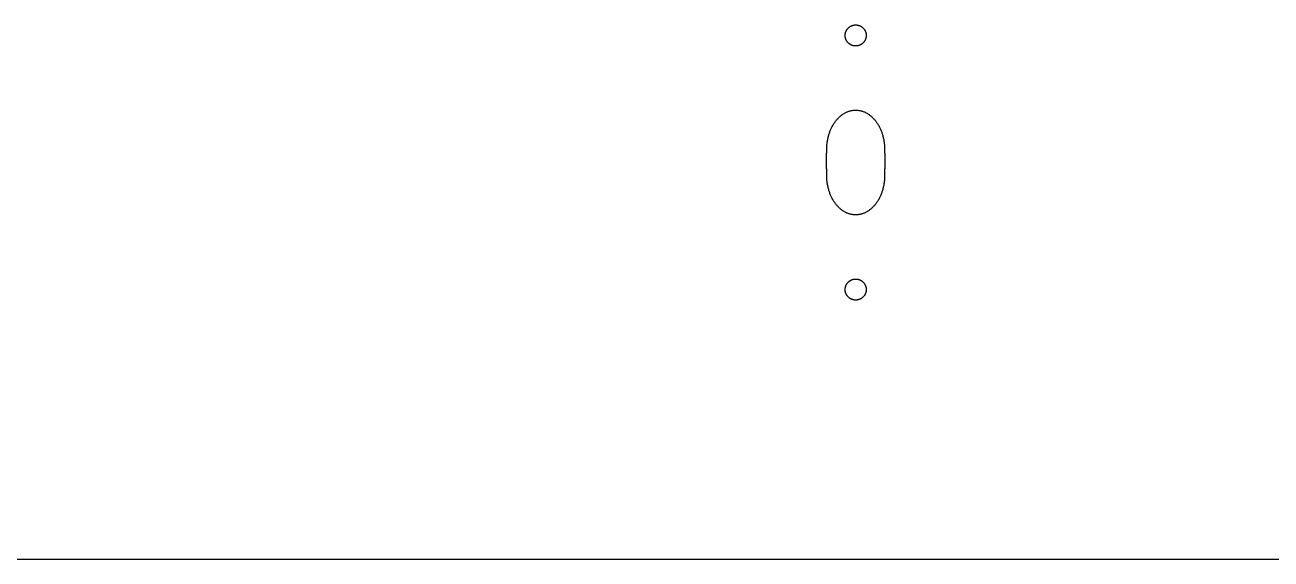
# Model space of a CAD drawing. Header units: metres. Extents: x 0 to 1373, y 0 to 400.
# Drawn here: x 686.5 to 1029.8, y 0 to 147.2 of the extents above; entities that cross this region are included whole.
import ezdxf

# ---------------------------------------------------------------- set-up
doc = ezdxf.new("R2010")
doc.units = ezdxf.units.M

msp = doc.modelspace()

# ---------------------------------------------------------------- linework, layer by layer
for p, q in [((912.433, 144.25), (912.434, 144.313)), ((912.434, 144.187), (912.433, 144.25)), ((912.434, 144.313), (912.436, 144.376)), ((912.436, 144.123), (912.434, 144.187)), ((912.436, 144.376), (912.439, 144.44)), ((912.439, 144.44), (912.444, 144.503)), ((912.444, 144.503), (912.45, 144.566)), ((912.45, 144.566), (912.458, 144.629)), ((912.458, 144.629), (912.467, 144.691)), ((912.467, 144.691), (912.477, 144.754)), ((912.477, 144.754), (912.489, 144.816)), ((912.489, 144.816), (912.502, 144.878)), ((912.502, 144.878), (912.516, 144.939)), ((912.516, 144.939), (912.532, 145.001)), ((912.532, 145.001), (912.549, 145.062)), ((912.549, 145.062), (912.567, 145.122)), ((912.567, 145.122), (912.587, 145.182)), ((912.587, 145.182), (912.608, 145.242)), ((912.608, 145.242), (912.63, 145.301)), ((912.63, 145.301), (912.654, 145.36)), ((912.654, 145.36), (912.679, 145.418)), ((912.679, 145.418), (912.705, 145.476)), ((912.705, 145.476), (912.732, 145.533)), ((912.732, 145.533), (912.761, 145.589)), ((912.761, 145.589), (912.791, 145.645)), ((912.791, 145.645), (912.822, 145.7)), ((912.822, 145.7), (912.854, 145.755)), ((912.854, 145.755), (912.887, 145.808)), ((912.887, 145.808), (912.922, 145.861)), ((912.922, 145.861), (912.958, 145.913)), ((912.958, 145.913), (912.995, 145.965)), ((912.995, 145.965), (913.032, 146.016)), ((913.032, 146.016), (913.072, 146.065)), ((913.072, 146.065), (913.112, 146.114)), ((913.112, 146.114), (913.153, 146.162)), ((913.153, 146.162), (913.195, 146.209)), ((913.195, 146.209), (913.238, 146.256)), ((913.238, 146.256), (913.283, 146.301)), ((913.283, 146.301), (913.328, 146.345)), ((913.328, 146.345), (913.374, 146.388)), ((913.374, 146.388), (913.421, 146.43)), ((913.421, 146.43), (913.469, 146.472)), ((913.469, 146.472), (913.518, 146.512)), ((913.518, 146.512), (913.568, 146.551)), ((913.568, 146.551), (913.618, 146.589)), ((913.618, 146.589), (913.67, 146.626)), ((913.67, 146.626), (913.722, 146.661)), ((913.722, 146.661), (913.775, 146.696)), ((913.775, 146.696), (913.829, 146.729)), ((913.829, 146.729), (913.883, 146.762)), ((913.883, 146.762), (913.938, 146.793)), ((913.938, 146.793), (913.994, 146.822)), ((913.994, 146.822), (914.051, 146.851)), ((914.051, 146.851), (914.108, 146.878)), ((914.108, 146.878), (914.165, 146.905)), ((914.165, 146.905), (914.224, 146.929)), ((914.224, 146.929), (914.282, 146.953)), ((914.282, 146.953), (914.341, 146.975)), ((914.341, 146.975), (914.401, 146.996)), ((914.401, 146.996), (914.461, 147.016)), ((914.461, 147.016), (914.522, 147.034)), ((914.522, 147.034), (914.583, 147.051)), ((914.583, 147.051), (914.644, 147.067)), ((914.644, 147.067), (914.706, 147.081)), ((914.706, 147.081), (914.768, 147.094)), ((914.768, 147.094), (914.83, 147.106)), ((914.83, 147.106), (914.892, 147.116)), ((914.892, 147.116), (914.955, 147.125)), ((914.955, 147.125), (915.018, 147.133)), ((915.018, 147.133), (915.081, 147.139)), ((915.081, 147.139), (915.144, 147.144)), ((915.144, 147.144), (915.207, 147.147)), ((915.207, 147.147), (915.27, 147.149)), ((915.27, 147.149), (915.333, 147.15)), ((915.333, 147.15), (915.397, 147.149)), ((915.397, 147.149), (915.46, 147.147)), ((915.46, 147.147), (915.523, 147.144)), ((915.523, 147.144), (915.586, 147.139)), ((915.586, 147.139), (915.649, 147.133)), ((915.649, 147.133), (915.712, 147.125)), ((915.712, 147.125), (915.775, 147.116)), ((915.775, 147.116), (915.837, 147.106)), ((915.837, 147.106), (915.899, 147.094)), ((915.899, 147.094), (915.961, 147.081)), ((915.961, 147.081), (916.023, 147.067)), ((916.023, 147.067), (916.084, 147.051)), ((916.084, 147.051), (916.145, 147.034)), ((916.145, 147.034), (916.205, 147.016)), ((916.205, 147.016), (916.266, 146.996)), ((916.266, 146.996), (916.325, 146.975)), ((916.325, 146.975), (916.384, 146.953)), ((916.384, 146.953), (916.443, 146.929)), ((916.443, 146.929), (916.501, 146.905)), ((916.501, 146.905), (916.559, 146.878)), ((916.559, 146.878), (916.616, 146.851)), ((916.616, 146.851), (916.672, 146.822)), ((916.672, 146.822), (916.728, 146.793)), ((916.728, 146.793), (916.783, 146.762)), ((916.783, 146.762), (916.838, 146.729)), ((916.838, 146.729), (916.892, 146.696)), ((916.892, 146.696), (916.945, 146.661)), ((916.945, 146.661), (916.997, 146.626)), ((916.997, 146.626), (917.048, 146.589)), ((917.048, 146.589), (917.099, 146.551)), ((917.099, 146.551), (917.149, 146.512)), ((917.149, 146.512), (917.198, 146.472)), ((917.198, 146.472), (917.246, 146.43)), ((917.246, 146.43), (917.293, 146.388)), ((917.293, 146.388), (917.339, 146.345)), ((917.339, 146.345), (917.384, 146.301)), ((917.384, 146.301), (917.428, 146.256)), ((917.428, 146.256), (917.472, 146.209)), ((917.472, 146.209), (917.514, 146.162)), ((917.514, 146.162), (917.555, 146.114)), ((917.555, 146.114), (917.595, 146.065)), ((917.595, 146.065), (917.634, 146.016)), ((917.634, 146.016), (917.672, 145.965)), ((917.672, 145.965), (917.709, 145.913)), ((917.709, 145.913), (917.745, 145.861)), ((917.745, 145.861), (917.779, 145.808)), ((917.779, 145.808), (917.813, 145.755)), ((917.813, 145.755), (917.845, 145.7)), ((917.845, 145.7), (917.876, 145.645)), ((917.876, 145.645), (917.906, 145.589)), ((917.906, 145.589), (917.934, 145.533)), ((917.934, 145.533), (917.962, 145.476)), ((917.962, 145.476), (917.988, 145.418)), ((917.988, 145.418), (918.013, 145.36)), ((918.013, 145.36), (918.036, 145.301)), ((918.036, 145.301), (918.059, 145.242)), ((918.059, 145.242), (918.08, 145.182)), ((918.08, 145.182), (918.099, 145.122)), ((918.099, 145.122), (918.118, 145.062)), ((918.118, 145.062), (918.135, 145.001)), ((918.135, 145.001), (918.15, 144.939)), ((918.15, 144.939), (918.165, 144.878)), ((918.165, 144.878), (918.178, 144.816)), ((918.178, 144.816), (918.189, 144.754)), ((918.189, 144.754), (918.2, 144.691)), ((918.2, 144.691), (918.209, 144.629)), ((918.209, 144.629), (918.216, 144.566)), ((918.216, 144.566), (918.222, 144.503)), ((918.222, 144.503), (918.227, 144.44)), ((918.227, 144.44), (918.231, 144.376)), ((918.231, 144.376), (918.233, 144.313)), ((918.233, 144.187), (918.231, 144.123)), ((918.233, 144.313), (918.234, 144.25)), ((918.234, 144.25), (918.233, 144.187)), ((912.439, 144.06), (912.436, 144.123)), ((912.444, 143.997), (912.439, 144.06)), ((912.45, 143.934), (912.444, 143.997)), ((912.458, 143.871), (912.45, 143.934)), ((912.467, 143.809), (912.458, 143.871)), ((912.477, 143.746), (912.467, 143.809)), ((912.489, 143.684), (912.477, 143.746)), ((912.502, 143.622), (912.489, 143.684)), ((912.516, 143.561), (912.502, 143.622)), ((912.532, 143.499), (912.516, 143.561)), ((912.549, 143.438), (912.532, 143.499)), ((912.567, 143.378), (912.549, 143.438)), ((912.587, 143.318), (912.567, 143.378)), ((912.608, 143.258), (912.587, 143.318)), ((912.63, 143.199), (912.608, 143.258)), ((912.654, 143.14), (912.63, 143.199)), ((912.679, 143.082), (912.654, 143.14)), ((912.705, 143.024), (912.679, 143.082)), ((912.732, 142.967), (912.705, 143.024)), ((912.761, 142.911), (912.732, 142.967)), ((912.791, 142.855), (912.761, 142.911)), ((912.822, 142.8), (912.791, 142.855)), ((912.854, 142.745), (912.822, 142.8)), ((912.887, 142.692), (912.854, 142.745)), ((912.922, 142.639), (912.887, 142.692)), ((912.958, 142.587), (912.922, 142.639)), ((912.995, 142.535), (912.958, 142.587)), ((913.032, 142.484), (912.995, 142.535)), ((913.072, 142.435), (913.032, 142.484)), ((913.112, 142.386), (913.072, 142.435)), ((913.153, 142.338), (913.112, 142.386)), ((913.195, 142.291), (913.153, 142.338)), ((913.238, 142.244), (913.195, 142.291)), ((913.283, 142.199), (913.238, 142.244)), ((913.328, 142.155), (913.283, 142.199)), ((913.374, 142.112), (913.328, 142.155)), ((913.421, 142.07), (913.374, 142.112)), ((913.469, 142.028), (913.421, 142.07)), ((913.518, 141.988), (913.469, 142.028)), ((913.568, 141.949), (913.518, 141.988)), ((913.618, 141.911), (913.568, 141.949)), ((913.67, 141.874), (913.618, 141.911)), ((913.722, 141.839), (913.67, 141.874)), ((913.775, 141.804), (913.722, 141.839)), ((913.829, 141.771), (913.775, 141.804)), ((913.883, 141.738), (913.829, 141.771)), ((913.938, 141.707), (913.883, 141.738)), ((913.994, 141.678), (913.938, 141.707)), ((914.051, 141.649), (913.994, 141.678)), ((914.108, 141.622), (914.051, 141.649)), ((914.165, 141.595), (914.108, 141.622)), ((914.224, 141.571), (914.165, 141.595)), ((914.282, 141.547), (914.224, 141.571)), ((914.341, 141.525), (914.282, 141.547)), ((914.401, 141.504), (914.341, 141.525)), ((914.461, 141.484), (914.401, 141.504)), ((914.522, 141.466), (914.461, 141.484)), ((914.583, 141.449), (914.522, 141.466)), ((914.644, 141.433), (914.583, 141.449)), ((914.706, 141.419), (914.644, 141.433)), ((914.768, 141.406), (914.706, 141.419)), ((914.83, 141.394), (914.768, 141.406)), ((914.892, 141.384), (914.83, 141.394)), ((914.955, 141.375), (914.892, 141.384)), ((915.018, 141.367), (914.955, 141.375)), ((915.081, 141.361), (915.018, 141.367)), ((915.144, 141.356), (915.081, 141.361)), ((915.207, 141.353), (915.144, 141.356)), ((915.27, 141.351), (915.207, 141.353)), ((915.333, 141.35), (915.27, 141.351)), ((915.397, 141.351), (915.333, 141.35)), ((915.46, 141.353), (915.397, 141.351)), ((915.523, 141.356), (915.46, 141.353)), ((915.586, 141.361), (915.523, 141.356)), ((915.649, 141.367), (915.586, 141.361)), ((915.712, 141.375), (915.649, 141.367)), ((915.775, 141.384), (915.712, 141.375)), ((915.837, 141.394), (915.775, 141.384)), ((915.899, 141.406), (915.837, 141.394)), ((915.961, 141.419), (915.899, 141.406)), ((916.023, 141.433), (915.961, 141.419)), ((916.084, 141.449), (916.023, 141.433)), ((916.145, 141.466), (916.084, 141.449)), ((916.205, 141.484), (916.145, 141.466)), ((916.266, 141.504), (916.205, 141.484)), ((916.325, 141.525), (916.266, 141.504)), ((916.384, 141.547), (916.325, 141.525)), ((916.443, 141.571), (916.384, 141.547)), ((916.501, 141.595), (916.443, 141.571)), ((916.559, 141.622), (916.501, 141.595)), ((916.616, 141.649), (916.559, 141.622)), ((916.672, 141.678), (916.616, 141.649)), ((916.728, 141.707), (916.672, 141.678)), ((916.783, 141.738), (916.728, 141.707)), ((916.838, 141.771), (916.783, 141.738)), ((916.892, 141.804), (916.838, 141.771)), ((916.945, 141.839), (916.892, 141.804)), ((916.997, 141.874), (916.945, 141.839)), ((917.048, 141.911), (916.997, 141.874)), ((917.099, 141.949), (917.048, 141.911)), ((917.149, 141.988), (917.099, 141.949)), ((917.198, 142.028), (917.149, 141.988)), ((917.246, 142.07), (917.198, 142.028)), ((917.293, 142.112), (917.246, 142.07)), ((917.339, 142.155), (917.293, 142.112)), ((917.384, 142.199), (917.339, 142.155)), ((917.428, 142.244), (917.384, 142.199)), ((917.472, 142.291), (917.428, 142.244)), ((917.514, 142.338), (917.472, 142.291)), ((917.555, 142.386), (917.514, 142.338)), ((917.595, 142.435), (917.555, 142.386)), ((917.634, 142.484), (917.595, 142.435)), ((917.672, 142.535), (917.634, 142.484)), ((917.709, 142.587), (917.672, 142.535)), ((917.745, 142.639), (917.709, 142.587)), ((917.779, 142.692), (917.745, 142.639)), ((917.813, 142.745), (917.779, 142.692)), ((917.845, 142.8), (917.813, 142.745)), ((917.876, 142.855), (917.845, 142.8)), ((917.906, 142.911), (917.876, 142.855)), ((917.934, 142.967), (917.906, 142.911)), ((917.962, 143.024), (917.934, 142.967)), ((917.988, 143.082), (917.962, 143.024)), ((918.013, 143.14), (917.988, 143.082)), ((918.036, 143.199), (918.013, 143.14)), ((918.059, 143.258), (918.036, 143.199)), ((918.08, 143.318), (918.059, 143.258)), ((918.099, 143.378), (918.08, 143.318)), ((918.118, 143.438), (918.099, 143.378)), ((918.135, 143.499), (918.118, 143.438)), ((918.15, 143.561), (918.135, 143.499)), ((918.165, 143.622), (918.15, 143.561)), ((918.178, 143.684), (918.165, 143.622)), ((918.189, 143.746), (918.178, 143.684)), ((918.2, 143.809), (918.189, 143.746)), ((918.209, 143.871), (918.2, 143.809)), ((918.216, 143.934), (918.209, 143.871)), ((918.222, 143.997), (918.216, 143.934)), ((918.227, 144.06), (918.222, 143.997)), ((918.231, 144.123), (918.227, 144.06)), ((914.119, 123.544), (914.292, 123.577)), ((914.292, 123.577), (914.465, 123.606)), ((914.465, 123.606), (914.638, 123.629)), ((914.638, 123.629), (914.811, 123.647)), ((914.811, 123.647), (914.985, 123.66)), ((914.985, 123.66), (915.159, 123.668)), ((915.159, 123.668), (915.333, 123.671)), ((915.333, 123.671), (915.507, 123.668)), ((915.507, 123.668), (915.681, 123.66)), ((915.681, 123.66), (915.855, 123.647)), ((915.855, 123.647), (916.029, 123.629)), ((916.029, 123.629), (916.202, 123.606)), ((916.202, 123.606), (916.375, 123.577)), ((916.375, 123.577), (916.547, 123.544)), ((909.45, 120.128), (909.569, 120.302)), ((909.569, 120.302), (909.69, 120.472)), ((909.69, 120.472), (909.815, 120.639)), ((909.815, 120.639), (909.942, 120.802)), ((909.942, 120.802), (910.071, 120.961)), ((910.071, 120.961), (910.204, 121.116)), ((910.204, 121.116), (910.338, 121.267)), ((910.338, 121.267), (910.475, 121.414)), ((910.475, 121.414), (910.614, 121.557)), ((910.614, 121.557), (910.756, 121.696)), ((910.756, 121.696), (910.9, 121.83)), ((910.9, 121.83), (911.045, 121.96)), ((911.045, 121.96), (911.193, 122.086)), ((911.193, 122.086), (911.343, 122.208)), ((911.343, 122.208), (911.495, 122.324)), ((911.495, 122.324), (911.648, 122.437)), ((911.648, 122.437), (911.804, 122.544)), ((911.804, 122.544), (911.961, 122.647)), ((911.961, 122.647), (912.119, 122.746)), ((912.119, 122.746), (912.279, 122.839)), ((912.279, 122.839), (912.441, 122.928)), ((912.441, 122.928), (912.604, 123.012)), ((912.604, 123.012), (912.768, 123.091)), ((912.768, 123.091), (912.934, 123.165)), ((912.934, 123.165), (913.1, 123.234)), ((913.1, 123.234), (913.268, 123.299)), ((913.268, 123.299), (913.436, 123.358)), ((913.436, 123.358), (913.606, 123.412)), ((913.606, 123.412), (913.776, 123.461)), ((913.776, 123.461), (913.948, 123.505)), ((913.948, 123.505), (914.119, 123.544)), ((916.547, 123.544), (916.719, 123.505)), ((916.719, 123.505), (916.89, 123.461)), ((916.89, 123.461), (917.061, 123.412)), ((917.061, 123.412), (917.23, 123.358)), ((917.23, 123.358), (917.399, 123.299)), ((917.399, 123.299), (917.567, 123.234)), ((917.567, 123.234), (917.733, 123.165)), ((917.733, 123.165), (917.899, 123.091)), ((917.899, 123.091), (918.063, 123.012)), ((918.063, 123.012), (918.226, 122.928)), ((918.226, 122.928), (918.387, 122.839)), ((918.387, 122.839), (918.547, 122.746)), ((918.547, 122.746), (918.706, 122.647)), ((918.706, 122.647), (918.863, 122.544)), ((918.863, 122.544), (919.018, 122.437)), ((919.018, 122.437), (919.172, 122.324)), ((919.172, 122.324), (919.324, 122.208)), ((919.324, 122.208), (919.473, 122.086)), ((919.473, 122.086), (919.621, 121.96)), ((919.621, 121.96), (919.767, 121.83)), ((919.767, 121.83), (919.911, 121.696)), ((919.911, 121.696), (920.052, 121.557)), ((920.052, 121.557), (920.192, 121.414)), ((920.192, 121.414), (920.328, 121.267)), ((920.328, 121.267), (920.463, 121.116)), ((920.463, 121.116), (920.595, 120.961)), ((920.595, 120.961), (920.725, 120.802)), ((920.725, 120.802), (920.852, 120.639)), ((920.852, 120.639), (920.976, 120.472)), ((920.976, 120.472), (921.098, 120.302)), ((921.098, 120.302), (921.217, 120.128)), ((907.882, 116.659), (907.895, 116.708)), ((907.895, 116.708), (907.96, 116.929)), ((907.96, 116.929), (908.029, 117.148)), ((908.029, 117.148), (908.101, 117.365)), ((908.101, 117.365), (908.139, 117.475)), ((908.139, 117.475), (908.152, 117.511)), ((908.152, 117.511), (908.176, 117.58)), ((908.176, 117.58), (908.255, 117.793)), ((908.255, 117.793), (908.337, 118.003)), ((908.337, 118.003), (908.422, 118.21)), ((908.422, 118.21), (908.511, 118.415)), ((908.511, 118.415), (908.603, 118.618)), ((908.603, 118.618), (908.698, 118.817)), ((908.698, 118.817), (908.782, 118.985)), ((908.782, 118.985), (908.796, 119.014)), ((908.796, 119.014), (908.898, 119.207)), ((908.898, 119.207), (909.002, 119.398)), ((909.002, 119.398), (909.109, 119.585)), ((909.109, 119.585), (909.22, 119.77)), ((909.22, 119.77), (909.333, 119.95)), ((909.333, 119.95), (909.45, 120.128)), ((921.217, 120.128), (921.333, 119.95)), ((921.333, 119.95), (921.447, 119.77)), ((921.447, 119.77), (921.557, 119.585)), ((921.557, 119.585), (921.665, 119.398)), ((921.665, 119.398), (921.769, 119.207)), ((921.769, 119.207), (921.871, 119.014)), ((921.871, 119.014), (921.969, 118.817)), ((921.969, 118.817), (922.064, 118.618)), ((922.064, 118.618), (922.127, 118.478)), ((922.127, 118.478), (922.156, 118.415)), ((922.156, 118.415), (922.245, 118.21)), ((922.245, 118.21), (922.33, 118.003)), ((922.33, 118.003), (922.412, 117.793)), ((922.412, 117.793), (922.418, 117.776)), ((922.418, 117.776), (922.491, 117.58)), ((922.491, 117.58), (922.566, 117.365)), ((922.566, 117.365), (922.638, 117.148)), ((922.638, 117.148), (922.706, 116.929)), ((922.706, 116.929), (922.771, 116.708)), ((922.771, 116.708), (922.833, 116.485)), ((907.36, 113.226), (907.37, 113.464)), ((907.37, 113.464), (907.371, 113.482)), ((907.371, 113.482), (907.383, 113.702)), ((907.383, 113.702), (907.4, 113.939)), ((907.4, 113.939), (907.421, 114.175)), ((907.421, 114.175), (907.446, 114.411)), ((907.446, 114.411), (907.474, 114.646)), ((907.474, 114.646), (907.506, 114.881)), ((907.506, 114.881), (907.542, 115.114)), ((907.542, 115.114), (907.582, 115.346)), ((907.582, 115.346), (907.625, 115.576)), ((907.625, 115.576), (907.672, 115.806)), ((907.672, 115.806), (907.722, 116.034)), ((907.722, 116.034), (907.776, 116.26)), ((907.776, 116.26), (907.834, 116.485)), ((907.834, 116.485), (907.882, 116.659)), ((922.833, 116.485), (922.89, 116.26)), ((922.89, 116.26), (922.944, 116.034)), ((922.944, 116.034), (922.995, 115.806)), ((922.995, 115.806), (923.042, 115.576)), ((923.042, 115.576), (923.085, 115.346)), ((923.085, 115.346), (923.125, 115.114)), ((923.125, 115.114), (923.16, 114.881)), ((923.16, 114.881), (923.193, 114.646)), ((923.193, 114.646), (923.221, 114.411)), ((923.221, 114.411), (923.246, 114.175)), ((923.246, 114.175), (923.266, 113.939)), ((923.266, 113.939), (923.283, 113.702)), ((923.283, 113.702), (923.297, 113.464)), ((923.297, 113.464), (923.306, 113.226)), ((907.333, 111.825), (907.353, 111.912)), ((907.333, 107.529), (907.333, 111.825)), ((907.353, 112.75), (907.355, 112.988)), ((907.353, 111.912), (907.353, 112.75)), ((907.355, 112.988), (907.36, 113.226)), ((923.306, 113.226), (923.312, 112.988)), ((923.312, 112.988), (923.314, 112.75)), ((923.314, 112.75), (923.314, 111.912)), ((923.314, 111.912), (923.333, 111.825)), ((923.333, 111.825), (923.333, 107.529)), ((907.353, 107.441), (907.333, 107.529)), ((907.353, 105.75), (907.353, 107.441)), ((923.333, 107.529), (923.314, 107.441)), ((923.314, 107.441), (923.314, 105.75)), ((907.355, 105.512), (907.353, 105.75)), ((907.36, 105.274), (907.355, 105.512)), ((907.37, 105.036), (907.36, 105.274)), ((907.383, 104.798), (907.37, 105.036)), ((907.4, 104.561), (907.383, 104.798)), ((907.421, 104.325), (907.4, 104.561)), ((907.446, 104.089), (907.421, 104.325)), ((907.474, 103.854), (907.446, 104.089)), ((907.506, 103.619), (907.474, 103.854)), ((907.542, 103.386), (907.506, 103.619)), ((907.582, 103.154), (907.542, 103.386)), ((907.625, 102.924), (907.582, 103.154)), ((923.085, 103.154), (923.042, 102.924)), ((923.125, 103.386), (923.085, 103.154)), ((923.16, 103.619), (923.125, 103.386)), ((923.193, 103.854), (923.16, 103.619)), ((923.221, 104.089), (923.193, 103.854)), ((923.231, 104.184), (923.221, 104.089)), ((923.246, 104.325), (923.231, 104.184)), ((923.266, 104.561), (923.246, 104.325)), ((923.283, 104.798), (923.266, 104.561)), ((923.297, 105.036), (923.283, 104.798)), ((923.306, 105.274), (923.297, 105.036)), ((923.312, 105.512), (923.306, 105.274)), ((923.314, 105.75), (923.312, 105.512)), ((907.672, 102.694), (907.625, 102.924)), ((907.722, 102.466), (907.672, 102.694)), ((907.776, 102.24), (907.722, 102.466)), ((907.834, 102.015), (907.776, 102.24)), ((907.895, 101.792), (907.834, 102.015)), ((907.96, 101.571), (907.895, 101.792)), ((908.029, 101.352), (907.96, 101.571)), ((908.101, 101.135), (908.029, 101.352)), ((908.176, 100.92), (908.101, 101.135)), ((908.255, 100.707), (908.176, 100.92)), ((908.337, 100.497), (908.255, 100.707)), ((908.422, 100.29), (908.337, 100.497)), ((908.511, 100.085), (908.422, 100.29)), ((908.603, 99.8823), (908.511, 100.085)), ((908.698, 99.6828), (908.603, 99.8823)), ((908.796, 99.4862), (908.698, 99.6828)), ((921.969, 99.6828), (921.871, 99.4862)), ((922.064, 99.8823), (921.969, 99.6828)), ((922.156, 100.085), (922.064, 99.8823)), ((922.245, 100.29), (922.156, 100.085)), ((922.33, 100.497), (922.245, 100.29)), ((922.412, 100.707), (922.33, 100.497)), ((922.491, 100.92), (922.412, 100.707)), ((922.566, 101.135), (922.491, 100.92)), ((922.638, 101.352), (922.566, 101.135)), ((922.706, 101.571), (922.638, 101.352)), ((922.771, 101.792), (922.706, 101.571)), ((922.833, 102.015), (922.771, 101.792)), ((922.89, 102.24), (922.833, 102.015)), ((922.944, 102.466), (922.89, 102.24)), ((922.995, 102.694), (922.944, 102.466)), ((923.042, 102.924), (922.995, 102.694)), ((908.898, 99.2925), (908.796, 99.4862)), ((909.002, 99.1019), (908.898, 99.2925)), ((909.109, 98.9145), (909.002, 99.1019)), ((909.22, 98.7303), (909.109, 98.9145)), ((909.333, 98.5495), (909.22, 98.7303)), ((909.45, 98.3721), (909.333, 98.5495)), ((909.569, 98.1982), (909.45, 98.3721)), ((909.69, 98.0279), (909.569, 98.1982)), ((909.815, 97.8613), (909.69, 98.0279)), ((909.942, 97.6985), (909.815, 97.8613)), ((910.071, 97.5394), (909.942, 97.6985)), ((910.204, 97.3843), (910.071, 97.5394)), ((910.338, 97.2332), (910.204, 97.3843)), ((910.475, 97.0861), (910.338, 97.2332)), ((910.614, 96.9431), (910.475, 97.0861)), ((910.756, 96.8043), (910.614, 96.9431)), ((910.9, 96.6698), (910.756, 96.8043)), ((911.045, 96.5396), (910.9, 96.6698)), ((911.193, 96.4138), (911.045, 96.5396)), ((911.343, 96.2924), (911.193, 96.4138)), ((911.495, 96.1756), (911.343, 96.2924)), ((911.648, 96.0633), (911.495, 96.1756)), ((919.172, 96.1756), (919.018, 96.0633)), ((919.324, 96.2924), (919.172, 96.1756)), ((919.473, 96.4138), (919.324, 96.2924)), ((919.621, 96.5396), (919.473, 96.4138)), ((919.767, 96.6698), (919.621, 96.5396)), ((919.911, 96.8043), (919.767, 96.6698)), ((920.052, 96.9431), (919.911, 96.8043)), ((920.192, 97.0861), (920.052, 96.9431)), ((920.328, 97.2332), (920.192, 97.0861)), ((920.463, 97.3843), (920.328, 97.2332)), ((920.595, 97.5394), (920.463, 97.3843)), ((920.725, 97.6985), (920.595, 97.5394)), ((920.852, 97.8613), (920.725, 97.6985)), ((920.976, 98.0279), (920.852, 97.8613)), ((921.098, 98.1982), (920.976, 98.0279)), ((921.217, 98.3721), (921.098, 98.1982)), ((921.333, 98.5495), (921.217, 98.3721)), ((921.447, 98.7303), (921.333, 98.5495)), ((921.557, 98.9145), (921.447, 98.7303)), ((921.665, 99.1019), (921.557, 98.9145)), ((921.769, 99.2925), (921.665, 99.1019)), ((921.871, 99.4862), (921.769, 99.2925)), ((911.804, 95.9556), (911.648, 96.0633)), ((911.961, 95.8525), (911.804, 95.9556)), ((912.119, 95.7542), (911.961, 95.8525)), ((912.279, 95.6606), (912.119, 95.7542)), ((912.441, 95.5719), (912.279, 95.6606)), ((912.604, 95.4879), (912.441, 95.5719)), ((912.768, 95.4089), (912.604, 95.4879)), ((912.934, 95.3348), (912.768, 95.4089)), ((913.1, 95.2656), (912.934, 95.3348)), ((913.268, 95.2015), (913.1, 95.2656)), ((913.436, 95.1423), (913.268, 95.2015)), ((913.606, 95.0882), (913.436, 95.1423)), ((913.776, 95.0392), (913.606, 95.0882)), ((913.948, 94.9953), (913.776, 95.0392)), ((914.119, 94.9565), (913.948, 94.9953)), ((914.292, 94.9228), (914.119, 94.9565)), ((914.465, 94.8943), (914.292, 94.9228)), ((914.638, 94.8709), (914.465, 94.8943)), ((914.811, 94.8527), (914.638, 94.8709)), ((914.985, 94.8397), (914.811, 94.8527)), ((915.159, 94.8319), (914.985, 94.8397)), ((915.333, 94.8293), (915.159, 94.8319)), ((915.507, 94.8319), (915.333, 94.8293)), ((915.681, 94.8397), (915.507, 94.8319)), ((915.855, 94.8527), (915.681, 94.8397)), ((916.029, 94.8709), (915.855, 94.8527)), ((916.202, 94.8943), (916.029, 94.8709)), ((916.375, 94.9228), (916.202, 94.8943)), ((916.547, 94.9565), (916.375, 94.9228)), ((916.719, 94.9953), (916.547, 94.9565)), ((916.89, 95.0392), (916.719, 94.9953)), ((917.061, 95.0882), (916.89, 95.0392)), ((917.23, 95.1423), (917.061, 95.0882)), ((917.399, 95.2015), (917.23, 95.1423)), ((917.567, 95.2656), (917.399, 95.2015)), ((917.733, 95.3348), (917.567, 95.2656)), ((917.899, 95.4089), (917.733, 95.3348)), ((918.063, 95.4879), (917.899, 95.4089)), ((918.226, 95.5719), (918.063, 95.4879)), ((918.387, 95.6606), (918.226, 95.5719)), ((918.547, 95.7542), (918.387, 95.6606)), ((918.706, 95.8525), (918.547, 95.7542)), ((918.863, 95.9556), (918.706, 95.8525)), ((919.018, 96.0633), (918.863, 95.9556)), ((912.705, 75.4757), (912.732, 75.5327)), ((912.732, 75.5327), (912.761, 75.5891)), ((912.761, 75.5891), (912.791, 75.6449)), ((912.791, 75.6449), (912.822, 75.7001)), ((912.822, 75.7001), (912.854, 75.7545)), ((912.854, 75.7545), (912.887, 75.8083)), ((912.887, 75.8083), (912.922, 75.8613)), ((912.922, 75.8613), (912.958, 75.9135)), ((912.958, 75.9135), (912.995, 75.9649)), ((912.995, 75.9649), (913.032, 76.0155)), ((913.032, 76.0155), (913.072, 76.0653)), ((913.072, 76.0653), (913.112, 76.1142)), ((913.112, 76.1142), (913.153, 76.1622)), ((913.153, 76.1622), (913.195, 76.2093)), ((913.195, 76.2093), (913.238, 76.2555)), ((913.238, 76.2555), (913.283, 76.3007)), ((913.283, 76.3007), (913.328, 76.345)), ((913.328, 76.345), (913.374, 76.3882)), ((913.374, 76.3882), (913.421, 76.4305)), ((913.421, 76.4305), (913.469, 76.4717)), ((913.469, 76.4717), (913.518, 76.5118)), ((913.518, 76.5118), (913.568, 76.5509)), ((913.568, 76.5509), (913.618, 76.5888)), ((913.618, 76.5888), (913.67, 76.6257)), ((913.67, 76.6257), (913.722, 76.6614)), ((913.722, 76.6614), (913.775, 76.696)), ((913.775, 76.696), (913.829, 76.7294)), ((913.829, 76.7294), (913.883, 76.7616)), ((913.883, 76.7616), (913.938, 76.7926)), ((913.938, 76.7926), (913.994, 76.8225)), ((913.994, 76.8225), (914.051, 76.8511)), ((914.051, 76.8511), (914.108, 76.8784)), ((914.108, 76.8784), (914.165, 76.9046)), ((914.165, 76.9046), (914.224, 76.9294)), ((914.224, 76.9294), (914.282, 76.953)), ((914.282, 76.953), (914.341, 76.9753)), ((914.341, 76.9753), (914.401, 76.9963)), ((914.401, 76.9963), (914.461, 77.0159)), ((914.461, 77.0159), (914.522, 77.0343)), ((914.522, 77.0343), (914.583, 77.0513)), ((914.583, 77.0513), (914.644, 77.0671)), ((914.644, 77.0671), (914.706, 77.0814)), ((914.706, 77.0814), (914.768, 77.0944)), ((914.768, 77.0944), (914.83, 77.1061)), ((914.83, 77.1061), (914.892, 77.1164)), ((914.892, 77.1164), (914.955, 77.1254)), ((914.955, 77.1254), (915.018, 77.1329)), ((915.018, 77.1329), (915.081, 77.1391)), ((915.081, 77.1391), (915.144, 77.144)), ((915.144, 77.144), (915.207, 77.1474)), ((915.207, 77.1474), (915.27, 77.1495)), ((915.27, 77.1495), (915.333, 77.1502)), ((915.333, 77.1502), (915.397, 77.1495)), ((915.397, 77.1495), (915.46, 77.1474)), ((915.46, 77.1474), (915.523, 77.144)), ((915.523, 77.144), (915.586, 77.1391)), ((915.586, 77.1391), (915.649, 77.1329)), ((915.649, 77.1329), (915.712, 77.1254)), ((915.712, 77.1254), (915.775, 77.1164)), ((915.775, 77.1164), (915.837, 77.1061)), ((915.837, 77.1061), (915.899, 77.0944)), ((915.899, 77.0944), (915.961, 77.0814)), ((915.961, 77.0814), (916.023, 77.0671)), ((916.023, 77.0671), (916.084, 77.0513)), ((916.084, 77.0513), (916.145, 77.0343)), ((916.145, 77.0343), (916.205, 77.0159)), ((916.205, 77.0159), (916.266, 76.9963)), ((916.266, 76.9963), (916.325, 76.9753)), ((916.325, 76.9753), (916.384, 76.953)), ((916.384, 76.953), (916.443, 76.9294)), ((916.443, 76.9294), (916.501, 76.9046)), ((916.501, 76.9046), (916.559, 76.8784)), ((916.559, 76.8784), (916.616, 76.8511)), ((916.616, 76.8511), (916.672, 76.8225)), ((916.672, 76.8225), (916.728, 76.7926)), ((916.728, 76.7926), (916.783, 76.7616)), ((916.783, 76.7616), (916.838, 76.7294)), ((916.838, 76.7294), (916.892, 76.696)), ((916.892, 76.696), (916.945, 76.6614)), ((916.945, 76.6614), (916.997, 76.6257)), ((916.997, 76.6257), (917.048, 76.5888)), ((917.048, 76.5888), (917.099, 76.5509)), ((917.099, 76.5509), (917.149, 76.5118)), ((917.149, 76.5118), (917.198, 76.4717)), ((917.198, 76.4717), (917.246, 76.4305)), ((917.246, 76.4305), (917.293, 76.3882)), ((917.293, 76.3882), (917.339, 76.345)), ((917.339, 76.345), (917.384, 76.3007)), ((917.384, 76.3007), (917.428, 76.2555)), ((917.428, 76.2555), (917.472, 76.2093)), ((917.472, 76.2093), (917.514, 76.1622)), ((917.514, 76.1622), (917.555, 76.1142)), ((917.555, 76.1142), (917.595, 76.0653)), ((917.595, 76.0653), (917.634, 76.0155)), ((917.634, 76.0155), (917.672, 75.9649)), ((917.672, 75.9649), (917.709, 75.9135)), ((917.709, 75.9135), (917.745, 75.8613)), ((917.745, 75.8613), (917.779, 75.8083)), ((917.779, 75.8083), (917.813, 75.7545)), ((917.813, 75.7545), (917.845, 75.7001)), ((917.845, 75.7001), (917.876, 75.6449)), ((917.876, 75.6449), (917.906, 75.5891)), ((917.906, 75.5891), (917.934, 75.5327)), ((917.934, 75.5327), (917.962, 75.4757)), ((912.433, 74.25), (912.434, 74.3133)), ((912.434, 74.1867), (912.433, 74.25)), ((912.434, 74.3133), (912.436, 74.3765)), ((912.436, 74.1235), (912.434, 74.1867)), ((912.436, 74.3765), (912.439, 74.4397)), ((912.439, 74.0603), (912.436, 74.1235)), ((912.439, 74.4397), (912.444, 74.5028)), ((912.444, 73.9972), (912.439, 74.0603)), ((912.444, 74.5028), (912.45, 74.5657)), ((912.45, 73.9343), (912.444, 73.9972)), ((912.45, 74.5657), (912.458, 74.6285)), ((912.458, 73.8714), (912.45, 73.9343)), ((912.458, 74.6285), (912.467, 74.6912)), ((912.467, 73.8088), (912.458, 73.8714)), ((912.467, 74.6912), (912.477, 74.7536)), ((912.477, 73.7464), (912.467, 73.8088)), ((912.477, 74.7536), (912.489, 74.8158)), ((912.489, 73.6842), (912.477, 73.7464)), ((912.489, 74.8158), (912.502, 74.8777)), ((912.502, 73.6223), (912.489, 73.6842)), ((912.502, 74.8777), (912.516, 74.9393)), ((912.516, 73.5607), (912.502, 73.6223)), ((912.516, 74.9393), (912.532, 75.0006)), ((912.532, 73.4994), (912.516, 73.5607)), ((912.532, 75.0006), (912.549, 75.0616)), ((912.549, 73.4384), (912.532, 73.4994)), ((912.549, 75.0616), (912.567, 75.1221)), ((912.567, 73.3779), (912.549, 73.4384)), ((912.567, 75.1221), (912.587, 75.1822)), ((912.587, 73.3178), (912.567, 73.3779)), ((912.587, 75.1822), (912.608, 75.2419)), ((912.608, 73.2581), (912.587, 73.3178)), ((912.608, 75.2419), (912.63, 75.3011)), ((912.63, 73.1989), (912.608, 73.2581)), ((912.63, 75.3011), (912.654, 75.3598)), ((912.654, 73.1402), (912.63, 73.1989)), ((912.654, 75.3598), (912.679, 75.418)), ((912.679, 73.082), (912.654, 73.1402)), ((912.679, 75.418), (912.705, 75.4757)), ((912.705, 73.0243), (912.679, 73.082)), ((912.732, 72.9673), (912.705, 73.0243)), ((912.761, 72.9108), (912.732, 72.9673)), ((912.791, 72.855), (912.761, 72.9108)), ((912.822, 72.7999), (912.791, 72.855)), ((912.854, 72.7455), (912.822, 72.7999)), ((912.887, 72.6917), (912.854, 72.7455)), ((912.922, 72.6387), (912.887, 72.6917)), ((912.958, 72.5865), (912.922, 72.6387)), ((912.995, 72.5351), (912.958, 72.5865)), ((913.032, 72.4845), (912.995, 72.5351)), ((913.072, 72.4347), (913.032, 72.4845)), ((913.112, 72.3858), (913.072, 72.4347)), ((913.153, 72.3378), (913.112, 72.3858)), ((913.195, 72.2907), (913.153, 72.3378)), ((913.238, 72.2445), (913.195, 72.2907)), ((913.283, 72.1993), (913.238, 72.2445)), ((913.328, 72.155), (913.283, 72.1993)), ((913.374, 72.1118), (913.328, 72.155)), ((913.421, 72.0695), (913.374, 72.1118)), ((917.293, 72.1118), (917.246, 72.0695)), ((917.339, 72.155), (917.293, 72.1118)), ((917.384, 72.1993), (917.339, 72.155)), ((917.428, 72.2445), (917.384, 72.1993)), ((917.472, 72.2907), (917.428, 72.2445)), ((917.514, 72.3378), (917.472, 72.2907)), ((917.555, 72.3858), (917.514, 72.3378)), ((917.595, 72.4347), (917.555, 72.3858)), ((917.634, 72.4845), (917.595, 72.4347)), ((917.672, 72.5351), (917.634, 72.4845)), ((917.709, 72.5865), (917.672, 72.5351)), ((917.745, 72.6387), (917.709, 72.5865)), ((917.779, 72.6917), (917.745, 72.6387)), ((917.813, 72.7455), (917.779, 72.6917)), ((917.845, 72.7999), (917.813, 72.7455)), ((917.876, 72.855), (917.845, 72.7999)), ((917.906, 72.9108), (917.876, 72.855)), ((917.934, 72.9673), (917.906, 72.9108)), ((917.962, 73.0243), (917.934, 72.9673)), ((917.962, 75.4757), (917.988, 75.418)), ((917.988, 73.082), (917.962, 73.0243)), ((917.988, 75.418), (918.013, 75.3598)), ((918.013, 73.1402), (917.988, 73.082)), ((918.013, 75.3598), (918.036, 75.3011)), ((918.036, 73.1989), (918.013, 73.1402)), ((918.036, 75.3011), (918.059, 75.2419)), ((918.059, 73.2581), (918.036, 73.1989)), ((918.059, 75.2419), (918.08, 75.1822)), ((918.08, 73.3178), (918.059, 73.2581)), ((918.08, 75.1822), (918.099, 75.1221)), ((918.099, 73.3779), (918.08, 73.3178)), ((918.099, 75.1221), (918.118, 75.0616)), ((918.118, 73.4384), (918.099, 73.3779)), ((918.118, 75.0616), (918.135, 75.0006)), ((918.135, 73.4994), (918.118, 73.4384)), ((918.135, 75.0006), (918.15, 74.9393)), ((918.15, 73.5607), (918.135, 73.4994)), ((918.15, 74.9393), (918.165, 74.8777)), ((918.165, 73.6223), (918.15, 73.5607)), ((918.165, 74.8777), (918.178, 74.8158)), ((918.178, 73.6842), (918.165, 73.6223)), ((918.178, 74.8158), (918.189, 74.7536)), ((918.189, 73.7464), (918.178, 73.6842)), ((918.189, 74.7536), (918.2, 74.6912)), ((918.2, 73.8088), (918.189, 73.7464)), ((918.2, 74.6912), (918.209, 74.6285)), ((918.209, 73.8714), (918.2, 73.8088)), ((918.209, 74.6285), (918.216, 74.5657)), ((918.216, 73.9343), (918.209, 73.8714)), ((918.216, 74.5657), (918.222, 74.5028)), ((918.222, 73.9972), (918.216, 73.9343)), ((918.222, 74.5028), (918.227, 74.4397)), ((918.227, 74.0603), (918.222, 73.9972)), ((918.227, 74.4397), (918.231, 74.3765)), ((918.231, 74.1235), (918.227, 74.0603)), ((918.231, 74.3765), (918.233, 74.3133)), ((918.233, 74.1867), (918.231, 74.1235)), ((918.233, 74.3133), (918.234, 74.25)), ((918.234, 74.25), (918.233, 74.1867)), ((913.469, 72.0283), (913.421, 72.0695)), ((913.518, 71.9882), (913.469, 72.0283)), ((913.568, 71.9491), (913.518, 71.9882)), ((913.618, 71.9112), (913.568, 71.9491)), ((913.67, 71.8743), (913.618, 71.9112)), ((913.722, 71.8386), (913.67, 71.8743)), ((913.775, 71.804), (913.722, 71.8386)), ((913.829, 71.7706), (913.775, 71.804)), ((913.883, 71.7384), (913.829, 71.7706)), ((913.938, 71.7073), (913.883, 71.7384)), ((913.994, 71.6775), (913.938, 71.7073)), ((914.051, 71.6489), (913.994, 71.6775)), ((914.108, 71.6216), (914.051, 71.6489)), ((914.165, 71.5954), (914.108, 71.6216)), ((914.224, 71.5706), (914.165, 71.5954)), ((914.282, 71.547), (914.224, 71.5706)), ((914.341, 71.5247), (914.282, 71.547)), ((914.401, 71.5037), (914.341, 71.5247)), ((914.461, 71.4841), (914.401, 71.5037)), ((914.522, 71.4657), (914.461, 71.4841)), ((914.583, 71.4486), (914.522, 71.4657)), ((914.644, 71.4329), (914.583, 71.4486)), ((914.706, 71.4186), (914.644, 71.4329)), ((914.768, 71.4055), (914.706, 71.4186)), ((914.83, 71.3939), (914.768, 71.4055)), ((914.892, 71.3836), (914.83, 71.3939)), ((914.955, 71.3746), (914.892, 71.3836)), ((915.018, 71.3671), (914.955, 71.3746)), ((915.081, 71.3609), (915.018, 71.3671)), ((915.144, 71.356), (915.081, 71.3609)), ((915.207, 71.3526), (915.144, 71.356)), ((915.27, 71.3505), (915.207, 71.3526)), ((915.333, 71.3498), (915.27, 71.3505)), ((915.397, 71.3505), (915.333, 71.3498)), ((915.46, 71.3526), (915.397, 71.3505)), ((915.523, 71.356), (915.46, 71.3526)), ((915.586, 71.3609), (915.523, 71.356)), ((915.649, 71.3671), (915.586, 71.3609)), ((915.712, 71.3746), (915.649, 71.3671)), ((915.775, 71.3836), (915.712, 71.3746)), ((915.837, 71.3939), (915.775, 71.3836)), ((915.899, 71.4055), (915.837, 71.3939)), ((915.961, 71.4186), (915.899, 71.4055)), ((916.023, 71.4329), (915.961, 71.4186)), ((916.084, 71.4486), (916.023, 71.4329)), ((916.145, 71.4657), (916.084, 71.4486)), ((916.205, 71.4841), (916.145, 71.4657)), ((916.266, 71.5037), (916.205, 71.4841)), ((916.325, 71.5247), (916.266, 71.5037)), ((916.384, 71.547), (916.325, 71.5247)), ((916.443, 71.5706), (916.384, 71.547)), ((916.501, 71.5954), (916.443, 71.5706)), ((916.559, 71.6216), (916.501, 71.5954)), ((916.616, 71.6489), (916.559, 71.6216)), ((916.672, 71.6775), (916.616, 71.6489)), ((916.728, 71.7073), (916.672, 71.6775)), ((916.783, 71.7384), (916.728, 71.7073)), ((916.838, 71.7706), (916.783, 71.7384)), ((916.892, 71.804), (916.838, 71.7706)), ((916.945, 71.8386), (916.892, 71.804)), ((916.997, 71.8743), (916.945, 71.8386)), ((917.048, 71.9112), (916.997, 71.8743)), ((917.099, 71.9491), (917.048, 71.9112)), ((917.149, 71.9882), (917.099, 71.9491)), ((917.198, 72.0283), (917.149, 71.9882)), ((917.246, 72.0695), (917.198, 72.0283)), ((0, 0), (1373, 0))]:
    msp.add_line(p, q)

doc.saveas('drawing.dxf')
